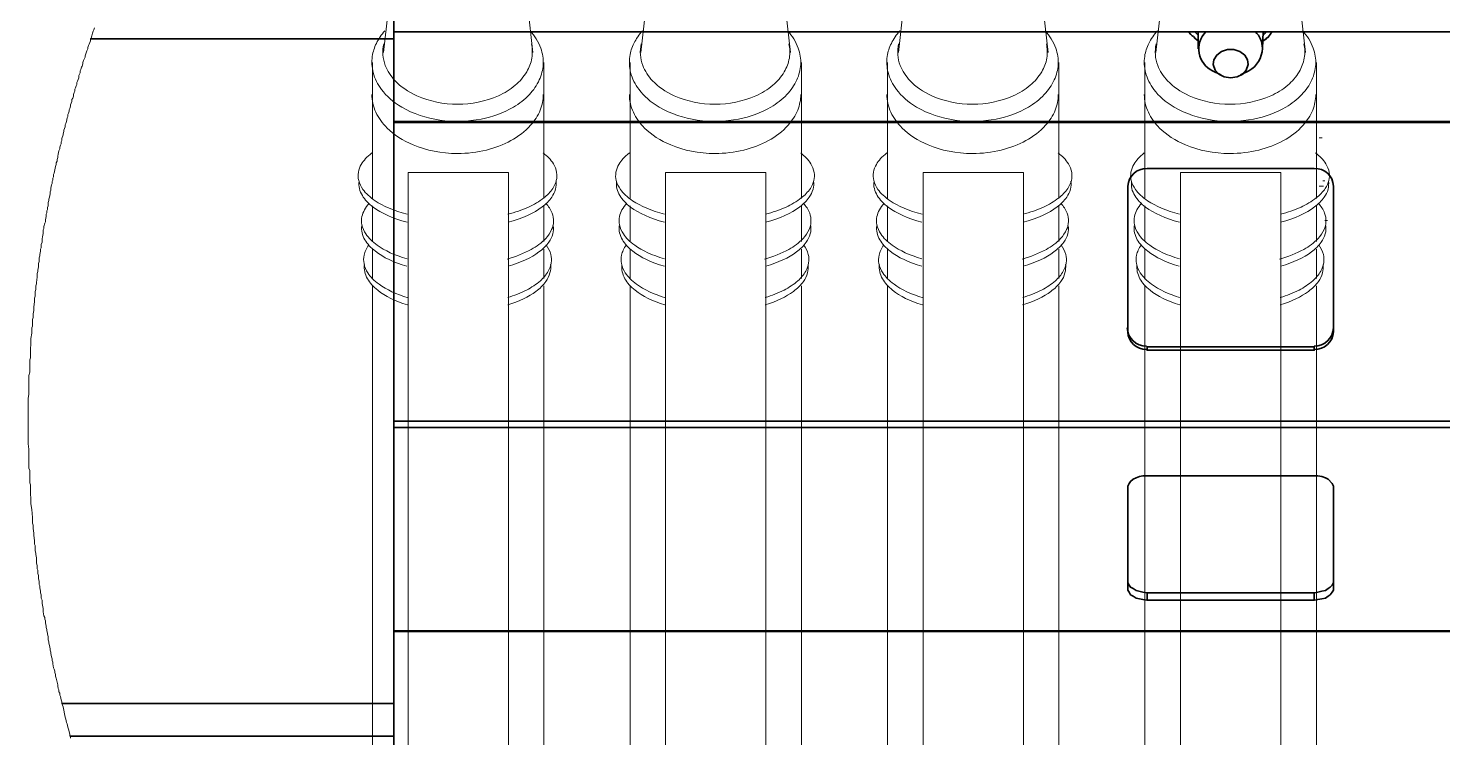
# Model space of a CAD drawing. Header units: feet. Extents: x -12372 to 90117, y -14865 to 4121.
# Drawn here: x 85.92 to 96.84, y 38.54 to 44.01 of the extents above; entities that cross this region are included whole.
import ezdxf

# ---------------------------------------------------------------- set-up
doc = ezdxf.new("R2010")
doc.units = ezdxf.units.FT
doc.header["$MEASUREMENT"] = 0
doc.layers.add('PDF_0', color=7, linetype='Continuous')
doc.layers.add('PDF_Fusibles', color=7, linetype='Continuous', true_color=0x636466)

msp = doc.modelspace()

# ---------------------------------------------------------------- linework, layer by layer
at = {"layer": 'PDF_0', "lineweight": 35}
for points in [[(98.824, 35.211), (99.52, 35.211, 0.408273), (99.673, 35.332), (99.673, 35.822), (100.664, 35.822), (100.664, 35.332, 0.408273), (100.817, 35.211), (101.507, 35.211, 0.408273), (101.66, 35.332), (101.66, 45.283), (88.741, 45.283), (88.741, 35.332, 0.408273), (88.889, 35.211), (89.584, 35.211, 0.408273), (89.737, 35.332), (89.737, 35.822), (90.728, 35.822), (90.728, 35.332, 0.408888), (90.876, 35.211), (91.572, 35.211, 0.40886), (91.724, 35.335)], [(95.124, 43.655), (95.061, 43.686, -0.518531), (95.008, 43.986)], [(95.451, 43.987), (95.445, 43.859, -0.269371), (95.34, 43.686), (95.277, 43.655)], [(95.844, 41.536, 0.414101), (95.994, 41.673), (95.994, 42.797, 0.414101), (95.846, 42.932), (94.555, 42.932, 0.413484), (94.407, 42.795), (94.407, 41.673, 0.413484), (94.551, 41.536)]]:
    msp.add_lwpolyline(points, format="xyb", dxfattribs=at)
at = {"layer": 'PDF_0', "lineweight": 18}
msp.add_lwpolyline([(86.248, 38.537), (86.248, 38.552), (86.243, 38.552), (86.243, 38.568), (86.232, 38.605), (86.227, 38.621), (86.222, 38.647), (86.216, 38.658), (86.211, 38.684), (86.206, 38.7), (86.19, 38.779), (86.179, 38.805), (86.179, 38.816), (86.174, 38.832), (86.169, 38.858), (86.164, 38.869), (86.164, 38.884), (86.158, 38.895), (86.158, 38.911), (86.153, 38.921), (86.148, 38.937), (86.148, 38.948), (86.137, 39), (86.132, 39.016), (86.132, 39.027), (86.127, 39.043), (86.127, 39.053), (86.121, 39.069), (86.116, 39.079), (86.111, 39.111), (86.111, 39.122), (86.106, 39.137), (86.106, 39.148), (86.1, 39.164), (86.095, 39.19), (86.095, 39.201), (86.09, 39.216), (86.09, 39.227), (86.085, 39.253), (86.079, 39.269), (86.079, 39.28), (86.074, 39.296), (86.074, 39.322), (86.069, 39.338), (86.069, 39.348), (86.063, 39.364), (86.063, 39.375), (86.058, 39.39), (86.058, 39.401), (86.053, 39.427), (86.053, 39.443), (86.048, 39.454), (86.048, 39.469), (86.042, 39.48), (86.037, 39.512), (86.037, 39.538), (86.032, 39.564), (86.027, 39.575), (86.027, 39.601), (86.021, 39.617), (86.021, 39.643), (86.016, 39.659), (86.016, 39.67), (86.011, 39.696), (86.011, 39.712), (86.005, 39.722), (86.005, 39.749), (86, 39.765), (86, 39.791), (85.995, 39.807), (85.995, 39.833), (85.99, 39.844), (85.99, 39.87), (85.984, 39.886), (85.984, 39.928), (85.979, 39.954), (85.979, 39.965), (85.974, 39.981), (85.974, 40.023), (85.969, 40.033), (85.969, 40.06), (85.963, 40.102), (85.963, 40.118), (85.958, 40.155), (85.958, 40.181), (85.953, 40.197), (85.953, 40.239), (85.948, 40.302), (85.942, 40.344), (85.942, 40.397), (85.937, 40.413), (85.937, 40.492), (85.932, 40.508), (85.932, 40.603), (85.926, 40.619), (85.926, 40.766), (85.921, 40.808), (85.921, 41.161), (85.926, 41.188), (85.926, 41.335), (85.932, 41.362), (85.932, 41.457), (85.937, 41.472), (85.937, 41.551), (85.942, 41.567), (85.942, 41.62), (85.948, 41.662), (85.948, 41.704), (85.953, 41.715), (85.953, 41.768), (85.958, 41.783), (85.958, 41.81), (85.963, 41.836), (85.963, 41.862), (85.969, 41.905), (85.969, 41.931), (85.974, 41.947), (85.974, 41.984), (85.979, 41.999), (85.979, 42.026), (85.984, 42.042), (85.984, 42.052), (85.99, 42.094), (85.99, 42.121), (85.995, 42.137), (85.995, 42.147), (86, 42.173), (86, 42.2), (86.005, 42.216), (86.005, 42.242), (86.011, 42.258), (86.011, 42.268), (86.016, 42.295), (86.016, 42.31), (86.021, 42.321), (86.021, 42.347), (86.027, 42.363), (86.027, 42.39), (86.032, 42.405), (86.037, 42.432), (86.037, 42.458), (86.042, 42.469), (86.042, 42.484), (86.048, 42.511), (86.053, 42.521), (86.053, 42.537), (86.058, 42.563), (86.058, 42.579), (86.063, 42.59), (86.063, 42.606), (86.069, 42.616), (86.069, 42.632), (86.074, 42.643), (86.074, 42.669), (86.079, 42.685), (86.079, 42.695), (86.085, 42.711), (86.09, 42.737), (86.09, 42.753), (86.095, 42.764), (86.095, 42.78), (86.1, 42.806), (86.106, 42.816), (86.106, 42.832), (86.111, 42.843), (86.111, 42.859), (86.116, 42.869), (86.116, 42.885), (86.121, 42.896), (86.132, 42.948), (86.137, 42.964), (86.137, 42.975), (86.143, 42.99), (86.143, 43.001), (86.148, 43.017), (86.148, 43.027), (86.153, 43.043), (86.158, 43.069), (86.164, 43.085), (86.164, 43.096), (86.169, 43.112), (86.174, 43.122), (86.174, 43.138), (86.179, 43.149), (86.179, 43.164), (86.19, 43.191), (86.19, 43.201), (86.195, 43.217), (86.195, 43.228), (86.206, 43.254), (86.206, 43.27), (86.211, 43.28), (86.216, 43.296), (86.222, 43.322), (86.227, 43.333), (86.227, 43.349), (86.232, 43.359), (86.237, 43.375), (86.237, 43.386), (86.243, 43.396), (86.248, 43.412), (86.248, 43.423), (86.258, 43.449), (86.258, 43.465), (86.264, 43.475), (86.269, 43.491), (86.269, 43.502), (86.274, 43.518), (86.28, 43.528), (86.28, 43.544), (86.285, 43.554), (86.29, 43.57), (86.295, 43.581), (86.295, 43.597), (86.301, 43.607), (86.311, 43.633), (86.311, 43.649), (86.322, 43.67), (86.322, 43.686), (86.327, 43.697), (86.332, 43.713), (86.338, 43.723), (86.343, 43.739), (86.343, 43.749), (86.348, 43.765), (86.353, 43.776), (86.359, 43.792), (86.359, 43.802), (86.364, 43.818), (86.374, 43.839), (86.38, 43.855), (86.38, 43.865), (86.385, 43.881), (86.39, 43.892), (86.401, 43.918), (86.401, 43.934), (86.406, 43.939), (86.411, 43.955), (86.417, 43.976), (86.422, 43.992), (86.427, 44.002), (86.432, 44.018)], dxfattribs=at)
at = {"layer": 'PDF_0', "color": 8, "lineweight": 35, "true_color": 0x7f7f7f}
for points in [[(86.401, 43.934), (88.741, 43.934)], [(94.95, 43.96), (94.929, 43.981), (94.929, 43.987)], [(95.472, 43.987), (95.467, 43.976), (95.451, 43.96)], [(86.179, 38.805), (88.741, 38.805)]]:
    msp.add_lwpolyline(points, dxfattribs=at)
at = {"layer": 'PDF_0', "lineweight": 35}
for points in [[(101.66, 43.987), (88.741, 43.987)], [(94.95, 43.918), (94.929, 43.934), (94.913, 43.95), (94.903, 43.955), (94.892, 43.966), (94.876, 43.987)], [(94.95, 43.855), (94.95, 43.987)], [(95.519, 43.987), (95.504, 43.966), (95.498, 43.955), (95.488, 43.944), (95.477, 43.939), (95.472, 43.929), (95.451, 43.918)], [(88.741, 43.296), (101.66, 43.296)], [(88.741, 43.286), (101.66, 43.286)], [(88.741, 40.982), (101.66, 40.982)], [(88.741, 40.935), (101.66, 40.935)], [(94.407, 39.754), (94.407, 39.738), (94.418, 39.717), (94.428, 39.701), (94.449, 39.691), (94.471, 39.675), (94.523, 39.664), (94.555, 39.659), (94.555, 39.601)], [(95.846, 39.601), (95.846, 39.659), (95.873, 39.664), (95.904, 39.67), (95.931, 39.675), (95.952, 39.691), (95.967, 39.701), (95.983, 39.717), (95.994, 39.738), (95.994, 39.754)], [(95.846, 39.659), (94.555, 39.659)], [(88.741, 39.364), (101.66, 39.364)], [(88.741, 39.359), (101.66, 39.359)], [(88.741, 38.552), (86.248, 38.552)]]:
    msp.add_lwpolyline(points, dxfattribs=at)
for points in [[(95.15, 43.639), (95.108, 43.66), (95.082, 43.691), (95.066, 43.734), (95.071, 43.771), (95.093, 43.807), (95.129, 43.834), (95.177, 43.85), (95.224, 43.85), (95.272, 43.834), (95.309, 43.807), (95.33, 43.771), (95.335, 43.734), (95.319, 43.691), (95.293, 43.66), (95.251, 43.639), (95.198, 43.633)], [(95.846, 41.557), (94.555, 41.557), (94.555, 41.53), (95.846, 41.53)], [(94.523, 40.561), (95.873, 40.561), (95.904, 40.555), (95.931, 40.545), (95.952, 40.534), (95.983, 40.503), (95.994, 40.481), (95.994, 39.68), (95.983, 39.664), (95.967, 39.643), (95.952, 39.633), (95.931, 39.617), (95.904, 39.612), (95.873, 39.607), (95.846, 39.601), (94.555, 39.601), (94.523, 39.607), (94.471, 39.617), (94.449, 39.633), (94.428, 39.643), (94.418, 39.664), (94.407, 39.68), (94.407, 40.481), (94.418, 40.503), (94.428, 40.518), (94.449, 40.534), (94.471, 40.545), (94.497, 40.555)]]:
    msp.add_lwpolyline(points, close=True, dxfattribs=at)
for centre, radius, start, end in [((95.264, 43.857), 0.182, 1.148, 45.6427), ((94.547, 41.707), 0.145, 181.8402, 271.7029), ((95.849, 41.707), 0.145, 268.2422, 358.2147)]:
    msp.add_arc(centre, radius, start, end, dxfattribs=at)
at = {"layer": 'PDF_Fusibles', "color": 7, "lineweight": 5}
for points in [[(88.741, 44.53), (88.662, 43.828)], [(89.737, 44.53), (89.816, 43.828)], [(90.728, 44.53), (90.649, 43.828)], [(91.724, 44.53), (91.803, 43.828)], [(92.715, 44.53), (92.636, 43.828)], [(93.712, 44.53), (93.791, 43.828)], [(94.702, 44.53), (94.623, 43.828)], [(95.699, 44.53), (95.778, 43.828)], [(89.901, 42.701), (89.901, 43.502), (89.901, 43.749)], [(91.888, 42.701), (91.888, 43.502), (91.888, 43.749)], [(93.875, 42.701), (93.875, 43.502), (93.875, 43.749)], [(95.862, 42.701), (95.862, 43.502), (95.862, 43.749)], [(88.578, 42.701), (88.578, 43.502)], [(90.565, 42.701), (90.565, 43.502)], [(92.552, 42.701), (92.552, 43.502)], [(94.539, 42.701), (94.539, 43.502)], [(88.578, 42.368), (88.578, 42.643)], [(89.901, 42.368), (89.901, 42.643)], [(90.565, 42.368), (90.565, 42.643)], [(91.888, 42.368), (91.888, 42.643)], [(92.552, 42.368), (92.552, 42.643)], [(93.875, 42.368), (93.875, 42.643)], [(94.539, 42.368), (94.539, 42.643)], [(95.862, 42.368), (95.862, 42.643)], [(88.578, 42.079), (88.578, 42.31)], [(89.901, 42.084), (89.901, 42.31)], [(90.565, 42.079), (90.565, 42.31)], [(91.888, 42.084), (91.888, 42.31)], [(92.552, 42.079), (92.552, 42.31)], [(93.875, 42.084), (93.875, 42.31)], [(94.539, 42.079), (94.539, 42.31)], [(95.862, 42.084), (95.862, 42.31)], [(88.578, 37.198), (88.578, 42.026)], [(89.901, 37.198), (89.901, 42.026)], [(90.565, 37.198), (90.565, 42.026)], [(91.888, 37.198), (91.888, 42.026)], [(92.552, 37.198), (92.552, 42.026)], [(93.875, 37.198), (93.875, 42.026)], [(94.539, 37.198), (94.539, 42.026)], [(95.862, 37.198), (95.862, 42.026)]]:
    msp.add_lwpolyline(points, dxfattribs=at)
for points in [[(88.578, 43.749), (88.578, 43.502)], [(90.565, 43.749), (90.565, 43.502)], [(92.552, 43.749), (92.552, 43.502)], [(94.539, 43.749), (94.539, 43.502)], [(89.627, 42.901), (89.627, 36.133), (88.852, 36.133), (88.852, 42.901)], [(91.614, 42.901), (91.614, 36.133), (90.839, 36.133), (90.839, 42.901)], [(93.601, 42.901), (93.601, 36.133), (92.826, 36.133), (92.826, 42.901)], [(95.588, 42.901), (95.588, 36.133), (94.813, 36.133), (94.813, 42.901)]]:
    msp.add_lwpolyline(points, close=True, dxfattribs=at)
at = {"layer": 'PDF_Fusibles', "lineweight": 0}
for points in [[(95.906, 43.17), (95.884, 43.17)], [(95.916, 42.795), (95.884, 42.795)], [(95.927, 42.837), (95.911, 42.837)], [(95.948, 42.532), (95.927, 42.532)]]:
    msp.add_lwpolyline(points, close=True, dxfattribs=at)
at = {"layer": 'PDF_Fusibles', "color": 7, "lineweight": 5}
for centre, radius, start, end in [((89.234, 44.22), 0.792, 246.5833, 293.4167), ((91.221, 44.22), 0.792, 246.5833, 293.4167), ((93.208, 44.22), 0.792, 246.5833, 293.4167), ((95.195, 44.22), 0.792, 246.5833, 293.4167), ((88.825, 42.132), 0.347, 136.2818, 136.4812), ((90.812, 42.132), 0.347, 136.2818, 136.4812), ((92.799, 42.132), 0.347, 136.2818, 136.4812), ((94.786, 42.132), 0.347, 136.2818, 136.4812)]:
    msp.add_arc(centre, radius, start, end, dxfattribs=at)
for points, knots in [([(88.803, 43.406), (88.737, 43.445), (88.685, 43.491), (88.617, 43.581), (88.595, 43.625), (88.572, 43.713), (88.57, 43.755), (88.581, 43.833), (88.592, 43.866), (88.624, 43.933), (88.647, 43.965), (88.673, 43.994)], [0, 0, 0, 0, 0.732987, 0.732987, 1.304935, 1.304935, 1.799919, 1.799919, 2.214549, 2.214549, 2.668762, 2.668762, 2.668762, 2.668762]), ([(89.794, 43.994), (89.83, 43.955), (89.858, 43.911), (89.891, 43.821), (89.897, 43.779), (89.893, 43.694), (89.882, 43.654), (89.846, 43.574), (89.82, 43.536), (89.752, 43.465), (89.71, 43.433), (89.665, 43.406)], [0, 0, 0, 0, 0.505225, 0.505225, 0.91975, 0.91975, 1.324899, 1.324899, 1.766892, 1.766892, 2.268613, 2.268613, 2.268613, 2.268613]), ([(90.79, 43.406), (90.724, 43.445), (90.672, 43.491), (90.605, 43.581), (90.582, 43.625), (90.559, 43.713), (90.557, 43.755), (90.568, 43.833), (90.579, 43.866), (90.612, 43.933), (90.634, 43.965), (90.661, 43.994)], [0, 0, 0, 0, 0.732987, 0.732987, 1.304935, 1.304935, 1.799919, 1.799919, 2.214549, 2.214549, 2.668762, 2.668762, 2.668762, 2.668762]), ([(91.782, 43.994), (91.817, 43.955), (91.845, 43.911), (91.878, 43.821), (91.884, 43.779), (91.88, 43.694), (91.87, 43.654), (91.833, 43.574), (91.807, 43.536), (91.739, 43.465), (91.697, 43.433), (91.652, 43.406)], [0, 0, 0, 0, 0.505225, 0.505225, 0.91975, 0.91975, 1.324899, 1.324899, 1.766892, 1.766892, 2.268613, 2.268613, 2.268613, 2.268613]), ([(92.777, 43.406), (92.711, 43.445), (92.659, 43.491), (92.592, 43.581), (92.569, 43.625), (92.546, 43.713), (92.544, 43.755), (92.555, 43.833), (92.566, 43.866), (92.599, 43.933), (92.621, 43.965), (92.648, 43.994)], [0, 0, 0, 0, 0.732987, 0.732987, 1.304935, 1.304935, 1.799919, 1.799919, 2.214549, 2.214549, 2.668762, 2.668762, 2.668762, 2.668762]), ([(93.769, 43.994), (93.804, 43.955), (93.833, 43.911), (93.865, 43.821), (93.871, 43.779), (93.867, 43.694), (93.857, 43.654), (93.82, 43.574), (93.794, 43.536), (93.726, 43.465), (93.684, 43.433), (93.639, 43.406)], [0, 0, 0, 0, 0.505225, 0.505225, 0.91975, 0.91975, 1.324899, 1.324899, 1.766892, 1.766892, 2.268613, 2.268613, 2.268613, 2.268613]), ([(94.764, 43.406), (94.698, 43.445), (94.646, 43.491), (94.579, 43.581), (94.556, 43.625), (94.533, 43.713), (94.531, 43.755), (94.542, 43.833), (94.553, 43.866), (94.586, 43.933), (94.609, 43.965), (94.635, 43.994)], [0, 0, 0, 0, 0.732987, 0.732987, 1.304935, 1.304935, 1.799919, 1.799919, 2.214549, 2.214549, 2.668762, 2.668762, 2.668762, 2.668762]), ([(95.756, 43.994), (95.791, 43.955), (95.82, 43.911), (95.852, 43.821), (95.859, 43.779), (95.854, 43.694), (95.844, 43.654), (95.808, 43.574), (95.781, 43.536), (95.713, 43.465), (95.672, 43.433), (95.627, 43.406)], [0, 0, 0, 0, 0.505225, 0.505225, 0.91975, 0.91975, 1.324899, 1.324899, 1.766892, 1.766892, 2.268613, 2.268613, 2.268613, 2.268613]), ([(88.919, 43.493), (88.851, 43.524), (88.795, 43.564), (88.719, 43.644), (88.693, 43.684), (88.666, 43.754), (88.66, 43.782), (88.655, 43.839), (88.658, 43.867), (88.664, 43.895)], [0, 0, 0, 0, 0.719415, 0.719415, 1.262465, 1.262465, 1.589683, 1.589683, 1.919941, 1.919941, 1.919941, 1.919941]), ([(89.804, 43.895), (89.812, 43.859), (89.813, 43.821), (89.801, 43.746), (89.787, 43.711), (89.745, 43.639), (89.714, 43.604), (89.64, 43.541), (89.596, 43.514), (89.549, 43.493)], [0, 0, 0, 0, 0.36168, 0.36168, 0.729848, 0.729848, 1.166533, 1.166533, 1.659306, 1.659306, 1.659306, 1.659306]), ([(90.906, 43.493), (90.838, 43.524), (90.782, 43.564), (90.706, 43.644), (90.68, 43.684), (90.653, 43.754), (90.647, 43.782), (90.643, 43.839), (90.645, 43.867), (90.651, 43.895)], [0, 0, 0, 0, 0.719415, 0.719415, 1.262465, 1.262465, 1.589683, 1.589683, 1.919941, 1.919941, 1.919941, 1.919941]), ([(91.791, 43.895), (91.799, 43.859), (91.801, 43.821), (91.788, 43.746), (91.774, 43.711), (91.732, 43.639), (91.701, 43.604), (91.627, 43.541), (91.583, 43.514), (91.536, 43.493)], [0, 0, 0, 0, 0.36168, 0.36168, 0.729848, 0.729848, 1.166533, 1.166533, 1.659306, 1.659306, 1.659306, 1.659306]), ([(92.893, 43.493), (92.825, 43.524), (92.769, 43.564), (92.694, 43.644), (92.667, 43.684), (92.64, 43.754), (92.634, 43.782), (92.63, 43.839), (92.632, 43.867), (92.638, 43.895)], [0, 0, 0, 0, 0.719415, 0.719415, 1.262465, 1.262465, 1.589683, 1.589683, 1.919941, 1.919941, 1.919941, 1.919941]), ([(93.778, 43.895), (93.786, 43.859), (93.788, 43.821), (93.775, 43.746), (93.761, 43.711), (93.719, 43.639), (93.688, 43.604), (93.614, 43.541), (93.57, 43.514), (93.523, 43.493)], [0, 0, 0, 0, 0.36168, 0.36168, 0.729848, 0.729848, 1.166533, 1.166533, 1.659306, 1.659306, 1.659306, 1.659306]), ([(94.881, 43.493), (94.812, 43.524), (94.756, 43.564), (94.681, 43.644), (94.654, 43.684), (94.627, 43.754), (94.621, 43.782), (94.617, 43.839), (94.619, 43.867), (94.625, 43.895)], [0, 0, 0, 0, 0.719415, 0.719415, 1.262465, 1.262465, 1.589683, 1.589683, 1.919941, 1.919941, 1.919941, 1.919941]), ([(95.765, 43.895), (95.774, 43.859), (95.775, 43.821), (95.762, 43.746), (95.748, 43.711), (95.706, 43.639), (95.675, 43.604), (95.602, 43.541), (95.557, 43.514), (95.51, 43.493)], [0, 0, 0, 0, 0.36168, 0.36168, 0.729848, 0.729848, 1.166533, 1.166533, 1.659306, 1.659306, 1.659306, 1.659306]), ([(89.234, 43.048), (89.109, 43.048), (88.992, 43.072), (88.812, 43.147), (88.743, 43.192), (88.655, 43.28), (88.624, 43.321), (88.593, 43.388), (88.586, 43.41), (88.575, 43.457), (88.572, 43.48), (88.572, 43.504)], [0, 0, 0, 0, 1.204995, 1.204995, 2.167797, 2.167797, 2.812975, 2.812975, 3.120867, 3.120867, 3.42938, 3.42938, 3.42938, 3.42938]), ([(89.895, 43.504), (89.895, 43.463), (89.887, 43.422), (89.855, 43.34), (89.829, 43.301), (89.755, 43.218), (89.702, 43.179), (89.587, 43.115), (89.522, 43.091), (89.384, 43.057), (89.309, 43.048), (89.234, 43.048)], [0, 0, 0, 0, 0.399054, 0.399054, 0.849128, 0.849128, 1.466091, 1.466091, 2.114536, 2.114536, 2.826118, 2.826118, 2.826118, 2.826118]), ([(91.221, 43.048), (91.096, 43.048), (90.979, 43.072), (90.799, 43.147), (90.73, 43.192), (90.642, 43.28), (90.612, 43.321), (90.581, 43.388), (90.573, 43.41), (90.562, 43.457), (90.56, 43.48), (90.56, 43.504)], [0, 0, 0, 0, 1.204995, 1.204995, 2.167797, 2.167797, 2.812975, 2.812975, 3.120867, 3.120867, 3.42938, 3.42938, 3.42938, 3.42938]), ([(91.883, 43.504), (91.883, 43.463), (91.874, 43.422), (91.842, 43.34), (91.816, 43.301), (91.742, 43.218), (91.69, 43.179), (91.574, 43.115), (91.509, 43.091), (91.371, 43.057), (91.296, 43.048), (91.221, 43.048)], [0, 0, 0, 0, 0.399054, 0.399054, 0.849128, 0.849128, 1.466091, 1.466091, 2.114536, 2.114536, 2.826118, 2.826118, 2.826118, 2.826118]), ([(93.208, 43.048), (93.083, 43.048), (92.966, 43.072), (92.786, 43.147), (92.717, 43.192), (92.629, 43.28), (92.599, 43.321), (92.568, 43.388), (92.56, 43.41), (92.549, 43.457), (92.547, 43.48), (92.547, 43.504)], [0, 0, 0, 0, 1.204995, 1.204995, 2.167797, 2.167797, 2.812975, 2.812975, 3.120867, 3.120867, 3.42938, 3.42938, 3.42938, 3.42938]), ([(93.87, 43.504), (93.87, 43.463), (93.862, 43.422), (93.829, 43.34), (93.803, 43.301), (93.729, 43.218), (93.677, 43.179), (93.561, 43.115), (93.496, 43.091), (93.358, 43.057), (93.283, 43.048), (93.208, 43.048)], [0, 0, 0, 0, 0.399054, 0.399054, 0.849128, 0.849128, 1.466091, 1.466091, 2.114536, 2.114536, 2.826118, 2.826118, 2.826118, 2.826118]), ([(95.195, 43.048), (95.07, 43.048), (94.953, 43.072), (94.773, 43.147), (94.705, 43.192), (94.616, 43.28), (94.586, 43.321), (94.555, 43.388), (94.547, 43.41), (94.536, 43.457), (94.534, 43.48), (94.534, 43.504)], [0, 0, 0, 0, 1.204995, 1.204995, 2.167797, 2.167797, 2.812975, 2.812975, 3.120867, 3.120867, 3.42938, 3.42938, 3.42938, 3.42938]), ([(95.857, 43.504), (95.857, 43.463), (95.849, 43.422), (95.816, 43.34), (95.79, 43.301), (95.717, 43.218), (95.664, 43.179), (95.548, 43.115), (95.483, 43.091), (95.345, 43.057), (95.27, 43.048), (95.195, 43.048)], [0, 0, 0, 0, 0.399054, 0.399054, 0.849128, 0.849128, 1.466091, 1.466091, 2.114536, 2.114536, 2.826118, 2.826118, 2.826118, 2.826118]), ([(89.665, 43.406), (89.589, 43.361), (89.503, 43.331), (89.312, 43.293), (89.202, 43.291), (88.994, 43.321), (88.892, 43.354), (88.803, 43.406)], [0, 0, 0, 0, 0.852832, 0.852832, 1.87491, 1.87491, 2.871186, 2.871186, 2.871186, 2.871186]), ([(91.652, 43.406), (91.576, 43.361), (91.49, 43.331), (91.299, 43.293), (91.189, 43.291), (90.981, 43.321), (90.879, 43.354), (90.79, 43.406)], [0, 0, 0, 0, 0.852832, 0.852832, 1.87491, 1.87491, 2.871186, 2.871186, 2.871186, 2.871186]), ([(93.639, 43.406), (93.563, 43.361), (93.478, 43.331), (93.286, 43.293), (93.176, 43.291), (92.968, 43.321), (92.866, 43.354), (92.777, 43.406)], [0, 0, 0, 0, 0.852832, 0.852832, 1.87491, 1.87491, 2.871186, 2.871186, 2.871186, 2.871186]), ([(95.627, 43.406), (95.55, 43.361), (95.465, 43.331), (95.273, 43.293), (95.163, 43.291), (94.955, 43.321), (94.853, 43.354), (94.764, 43.406)], [0, 0, 0, 0, 0.852832, 0.852832, 1.87491, 1.87491, 2.871186, 2.871186, 2.871186, 2.871186]), ([(88.845, 42.58), (88.743, 42.607), (88.66, 42.642), (88.557, 42.711), (88.526, 42.74), (88.489, 42.792), (88.477, 42.816), (88.466, 42.861), (88.466, 42.882), (88.473, 42.925), (88.48, 42.945), (88.509, 42.994), (88.535, 43.023), (88.573, 43.052)], [0, 0, 0, 0, 1.010764, 1.010764, 1.66993, 1.66993, 2.12208, 2.12208, 2.490971, 2.490971, 2.874829, 2.874829, 3.475474, 3.475474, 3.475474, 3.475474]), ([(89.895, 43.052), (89.925, 43.029), (89.954, 43.001), (89.986, 42.948), (89.995, 42.926), (90.002, 42.882), (90.001, 42.861), (89.991, 42.819), (89.982, 42.798), (89.951, 42.751), (89.926, 42.726), (89.864, 42.677), (89.823, 42.654), (89.731, 42.612), (89.677, 42.594), (89.623, 42.58)], [0, 0, 0, 0, 0.367414, 0.367414, 0.600336, 0.600336, 0.800564, 0.800564, 1.020697, 1.020697, 1.346724, 1.346724, 1.780425, 1.780425, 2.313499, 2.313499, 2.313499, 2.313499]), ([(90.832, 42.58), (90.73, 42.607), (90.647, 42.642), (90.545, 42.711), (90.513, 42.74), (90.476, 42.792), (90.464, 42.816), (90.453, 42.861), (90.453, 42.882), (90.46, 42.925), (90.468, 42.945), (90.496, 42.994), (90.522, 43.023), (90.56, 43.052)], [0, 0, 0, 0, 1.010764, 1.010764, 1.66993, 1.66993, 2.12208, 2.12208, 2.490971, 2.490971, 2.874829, 2.874829, 3.475474, 3.475474, 3.475474, 3.475474]), ([(91.882, 43.052), (91.912, 43.029), (91.941, 43.001), (91.973, 42.948), (91.982, 42.926), (91.989, 42.882), (91.989, 42.861), (91.979, 42.819), (91.969, 42.798), (91.938, 42.751), (91.913, 42.726), (91.851, 42.677), (91.81, 42.654), (91.718, 42.612), (91.664, 42.594), (91.61, 42.58)], [0, 0, 0, 0, 0.367414, 0.367414, 0.600336, 0.600336, 0.800564, 0.800564, 1.020697, 1.020697, 1.346724, 1.346724, 1.780425, 1.780425, 2.313499, 2.313499, 2.313499, 2.313499]), ([(92.819, 42.58), (92.717, 42.607), (92.634, 42.642), (92.532, 42.711), (92.5, 42.74), (92.463, 42.792), (92.451, 42.816), (92.441, 42.861), (92.44, 42.882), (92.447, 42.925), (92.455, 42.945), (92.483, 42.994), (92.509, 43.023), (92.547, 43.052)], [0, 0, 0, 0, 1.010764, 1.010764, 1.66993, 1.66993, 2.12208, 2.12208, 2.490971, 2.490971, 2.874829, 2.874829, 3.475474, 3.475474, 3.475474, 3.475474]), ([(93.869, 43.052), (93.899, 43.029), (93.928, 43.001), (93.96, 42.948), (93.969, 42.926), (93.977, 42.882), (93.976, 42.861), (93.966, 42.819), (93.956, 42.798), (93.925, 42.751), (93.9, 42.726), (93.838, 42.677), (93.797, 42.654), (93.706, 42.612), (93.651, 42.594), (93.598, 42.58)], [0, 0, 0, 0, 0.367414, 0.367414, 0.600336, 0.600336, 0.800564, 0.800564, 1.020697, 1.020697, 1.346724, 1.346724, 1.780425, 1.780425, 2.313499, 2.313499, 2.313499, 2.313499]), ([(94.806, 42.58), (94.704, 42.607), (94.621, 42.642), (94.519, 42.711), (94.487, 42.74), (94.45, 42.792), (94.439, 42.816), (94.428, 42.861), (94.427, 42.882), (94.434, 42.925), (94.442, 42.945), (94.47, 42.994), (94.496, 43.023), (94.534, 43.052)], [0, 0, 0, 0, 1.010764, 1.010764, 1.66993, 1.66993, 2.12208, 2.12208, 2.490971, 2.490971, 2.874829, 2.874829, 3.475474, 3.475474, 3.475474, 3.475474]), ([(95.856, 43.052), (95.886, 43.029), (95.915, 43.001), (95.947, 42.948), (95.957, 42.926), (95.964, 42.882), (95.963, 42.861), (95.953, 42.819), (95.943, 42.798), (95.912, 42.751), (95.887, 42.726), (95.825, 42.677), (95.784, 42.654), (95.693, 42.612), (95.639, 42.594), (95.585, 42.58)], [0, 0, 0, 0, 0.367414, 0.367414, 0.600336, 0.600336, 0.800564, 0.800564, 1.020697, 1.020697, 1.346724, 1.346724, 1.780425, 1.780425, 2.313499, 2.313499, 2.313499, 2.313499]), ([(88.844, 42.517), (88.735, 42.547), (88.646, 42.587), (88.546, 42.662), (88.518, 42.692), (88.489, 42.74), (88.481, 42.759), (88.472, 42.796), (88.471, 42.815), (88.474, 42.834)], [0, 0, 0, 0, 1.085971, 1.085971, 1.719077, 1.719077, 2.063995, 2.063995, 2.396051, 2.396051, 2.396051, 2.396051]), ([(89.994, 42.834), (89.997, 42.813), (89.995, 42.793), (89.984, 42.75), (89.974, 42.73), (89.941, 42.682), (89.915, 42.657), (89.823, 42.588), (89.734, 42.547), (89.624, 42.517)], [0, 0, 0, 0, 0.200268, 0.200268, 0.422762, 0.422762, 0.756931, 0.756931, 1.520725, 1.520725, 1.520725, 1.520725]), ([(90.831, 42.517), (90.722, 42.547), (90.633, 42.587), (90.533, 42.662), (90.505, 42.692), (90.476, 42.74), (90.468, 42.759), (90.459, 42.796), (90.458, 42.815), (90.461, 42.834)], [0, 0, 0, 0, 1.085971, 1.085971, 1.719077, 1.719077, 2.063995, 2.063995, 2.396051, 2.396051, 2.396051, 2.396051]), ([(91.981, 42.834), (91.984, 42.813), (91.983, 42.793), (91.971, 42.75), (91.961, 42.73), (91.928, 42.682), (91.902, 42.657), (91.811, 42.588), (91.721, 42.547), (91.611, 42.517)], [0, 0, 0, 0, 0.200268, 0.200268, 0.422762, 0.422762, 0.756931, 0.756931, 1.520725, 1.520725, 1.520725, 1.520725]), ([(92.818, 42.517), (92.709, 42.547), (92.62, 42.587), (92.52, 42.662), (92.492, 42.692), (92.463, 42.74), (92.455, 42.759), (92.446, 42.796), (92.445, 42.815), (92.448, 42.834)], [0, 0, 0, 0, 1.085971, 1.085971, 1.719077, 1.719077, 2.063995, 2.063995, 2.396051, 2.396051, 2.396051, 2.396051]), ([(93.968, 42.834), (93.971, 42.813), (93.97, 42.793), (93.959, 42.75), (93.948, 42.73), (93.915, 42.682), (93.889, 42.657), (93.798, 42.588), (93.708, 42.547), (93.598, 42.517)], [0, 0, 0, 0, 0.200268, 0.200268, 0.422762, 0.422762, 0.756931, 0.756931, 1.520725, 1.520725, 1.520725, 1.520725]), ([(94.805, 42.517), (94.696, 42.547), (94.608, 42.587), (94.507, 42.662), (94.479, 42.692), (94.45, 42.74), (94.442, 42.759), (94.433, 42.796), (94.433, 42.815), (94.435, 42.834)], [0, 0, 0, 0, 1.085971, 1.085971, 1.719077, 1.719077, 2.063995, 2.063995, 2.396051, 2.396051, 2.396051, 2.396051]), ([(95.956, 42.834), (95.958, 42.813), (95.957, 42.793), (95.946, 42.75), (95.935, 42.73), (95.902, 42.682), (95.876, 42.657), (95.785, 42.588), (95.695, 42.547), (95.585, 42.517)], [0, 0, 0, 0, 0.200268, 0.200268, 0.422762, 0.422762, 0.756931, 0.756931, 1.520725, 1.520725, 1.520725, 1.520725]), ([(88.844, 42.236), (88.749, 42.263), (88.672, 42.299), (88.576, 42.367), (88.547, 42.396), (88.512, 42.449), (88.501, 42.472), (88.492, 42.519), (88.492, 42.54), (88.5, 42.58), (88.507, 42.597), (88.525, 42.632), (88.538, 42.648), (88.552, 42.664)], [0, 0, 0, 0, 0.948429, 0.948429, 1.573522, 1.573522, 2.011987, 2.011987, 2.381966, 2.381966, 2.696021, 2.696021, 3.050682, 3.050682, 3.050682, 3.050682]), ([(89.916, 42.664), (89.936, 42.641), (89.953, 42.616), (89.972, 42.567), (89.975, 42.545), (89.974, 42.501), (89.968, 42.48), (89.949, 42.436), (89.933, 42.413), (89.883, 42.359), (89.843, 42.331), (89.746, 42.276), (89.681, 42.252), (89.617, 42.234)], [0, 0, 0, 0, 0.291253, 0.291253, 0.506562, 0.506562, 0.713643, 0.713643, 0.978928, 0.978928, 1.420023, 1.420023, 2.054475, 2.054475, 2.054475, 2.054475]), ([(90.831, 42.236), (90.736, 42.263), (90.659, 42.299), (90.563, 42.367), (90.534, 42.396), (90.499, 42.449), (90.489, 42.472), (90.479, 42.519), (90.479, 42.54), (90.487, 42.58), (90.494, 42.597), (90.513, 42.632), (90.525, 42.648), (90.539, 42.664)], [0, 0, 0, 0, 0.948429, 0.948429, 1.573522, 1.573522, 2.011987, 2.011987, 2.381966, 2.381966, 2.696021, 2.696021, 3.050682, 3.050682, 3.050682, 3.050682]), ([(91.903, 42.664), (91.923, 42.641), (91.941, 42.616), (91.959, 42.567), (91.962, 42.545), (91.961, 42.501), (91.955, 42.48), (91.936, 42.436), (91.92, 42.413), (91.87, 42.359), (91.831, 42.331), (91.733, 42.276), (91.668, 42.252), (91.604, 42.234)], [0, 0, 0, 0, 0.291253, 0.291253, 0.506562, 0.506562, 0.713643, 0.713643, 0.978928, 0.978928, 1.420023, 1.420023, 2.054475, 2.054475, 2.054475, 2.054475]), ([(92.818, 42.236), (92.724, 42.263), (92.646, 42.299), (92.551, 42.367), (92.521, 42.396), (92.486, 42.449), (92.476, 42.472), (92.466, 42.519), (92.466, 42.54), (92.474, 42.58), (92.481, 42.597), (92.5, 42.632), (92.512, 42.648), (92.526, 42.664)], [0, 0, 0, 0, 0.948429, 0.948429, 1.573522, 1.573522, 2.011987, 2.011987, 2.381966, 2.381966, 2.696021, 2.696021, 3.050682, 3.050682, 3.050682, 3.050682]), ([(93.89, 42.664), (93.91, 42.641), (93.928, 42.616), (93.946, 42.567), (93.95, 42.545), (93.948, 42.501), (93.943, 42.48), (93.923, 42.436), (93.907, 42.413), (93.857, 42.359), (93.818, 42.331), (93.72, 42.276), (93.655, 42.252), (93.591, 42.234)], [0, 0, 0, 0, 0.291253, 0.291253, 0.506562, 0.506562, 0.713643, 0.713643, 0.978928, 0.978928, 1.420023, 1.420023, 2.054475, 2.054475, 2.054475, 2.054475]), ([(94.805, 42.236), (94.711, 42.263), (94.633, 42.299), (94.538, 42.367), (94.508, 42.396), (94.474, 42.449), (94.463, 42.472), (94.454, 42.519), (94.454, 42.54), (94.462, 42.58), (94.468, 42.597), (94.487, 42.632), (94.499, 42.648), (94.513, 42.664)], [0, 0, 0, 0, 0.948429, 0.948429, 1.573522, 1.573522, 2.011987, 2.011987, 2.381966, 2.381966, 2.696021, 2.696021, 3.050682, 3.050682, 3.050682, 3.050682]), ([(95.877, 42.664), (95.898, 42.641), (95.915, 42.616), (95.933, 42.567), (95.937, 42.545), (95.935, 42.501), (95.93, 42.48), (95.91, 42.436), (95.894, 42.413), (95.844, 42.359), (95.805, 42.331), (95.707, 42.276), (95.642, 42.252), (95.578, 42.234)], [0, 0, 0, 0, 0.291253, 0.291253, 0.506562, 0.506562, 0.713643, 0.713643, 0.978928, 0.978928, 1.420023, 1.420023, 2.054475, 2.054475, 2.054475, 2.054475]), ([(88.843, 42.178), (88.741, 42.207), (88.659, 42.247), (88.564, 42.321), (88.537, 42.351), (88.509, 42.399), (88.501, 42.417), (88.493, 42.454), (88.492, 42.473), (88.495, 42.491)], [0, 0, 0, 0, 1.014331, 1.014331, 1.624587, 1.624587, 1.953432, 1.953432, 2.271203, 2.271203, 2.271203, 2.271203]), ([(89.973, 42.491), (89.976, 42.47), (89.974, 42.449), (89.963, 42.405), (89.952, 42.384), (89.918, 42.335), (89.891, 42.31), (89.803, 42.244), (89.723, 42.206), (89.625, 42.178)], [0, 0, 0, 0, 0.205621, 0.205621, 0.434876, 0.434876, 0.778358, 0.778358, 1.482022, 1.482022, 1.482022, 1.482022]), ([(90.83, 42.178), (90.729, 42.207), (90.646, 42.247), (90.551, 42.321), (90.524, 42.351), (90.496, 42.399), (90.489, 42.417), (90.48, 42.454), (90.479, 42.473), (90.482, 42.491)], [0, 0, 0, 0, 1.014331, 1.014331, 1.624587, 1.624587, 1.953432, 1.953432, 2.271203, 2.271203, 2.271203, 2.271203]), ([(91.96, 42.491), (91.963, 42.47), (91.961, 42.449), (91.95, 42.405), (91.939, 42.384), (91.905, 42.335), (91.878, 42.31), (91.79, 42.244), (91.71, 42.206), (91.612, 42.178)], [0, 0, 0, 0, 0.205621, 0.205621, 0.434876, 0.434876, 0.778358, 0.778358, 1.482022, 1.482022, 1.482022, 1.482022]), ([(92.817, 42.178), (92.716, 42.207), (92.633, 42.247), (92.538, 42.321), (92.511, 42.351), (92.483, 42.399), (92.476, 42.417), (92.467, 42.454), (92.467, 42.473), (92.469, 42.491)], [0, 0, 0, 0, 1.014331, 1.014331, 1.624587, 1.624587, 1.953432, 1.953432, 2.271203, 2.271203, 2.271203, 2.271203]), ([(93.947, 42.491), (93.95, 42.47), (93.949, 42.449), (93.937, 42.405), (93.926, 42.384), (93.892, 42.335), (93.865, 42.31), (93.777, 42.244), (93.697, 42.206), (93.599, 42.178)], [0, 0, 0, 0, 0.205621, 0.205621, 0.434876, 0.434876, 0.778358, 0.778358, 1.482022, 1.482022, 1.482022, 1.482022]), ([(94.804, 42.178), (94.703, 42.207), (94.62, 42.247), (94.525, 42.321), (94.498, 42.351), (94.47, 42.399), (94.463, 42.417), (94.455, 42.454), (94.454, 42.473), (94.456, 42.491)], [0, 0, 0, 0, 1.014331, 1.014331, 1.624587, 1.624587, 1.953432, 1.953432, 2.271203, 2.271203, 2.271203, 2.271203]), ([(95.935, 42.491), (95.937, 42.47), (95.936, 42.449), (95.924, 42.405), (95.913, 42.384), (95.879, 42.335), (95.852, 42.31), (95.764, 42.244), (95.684, 42.206), (95.587, 42.178)], [0, 0, 0, 0, 0.205621, 0.205621, 0.434876, 0.434876, 0.778358, 0.778358, 1.482022, 1.482022, 1.482022, 1.482022]), ([(88.853, 41.935), (88.761, 41.962), (88.685, 41.998), (88.59, 42.067), (88.561, 42.096), (88.527, 42.149), (88.517, 42.173), (88.508, 42.22), (88.508, 42.242), (88.516, 42.277), (88.52, 42.29), (88.532, 42.316), (88.54, 42.329), (88.548, 42.341)], [0, 0, 0, 0, 0.929669, 0.929669, 1.544917, 1.544917, 1.981285, 1.981285, 2.357392, 2.357392, 2.585292, 2.585292, 2.833093, 2.833093, 2.833093, 2.833093]), ([(89.918, 42.343), (89.934, 42.32), (89.947, 42.296), (89.959, 42.247), (89.96, 42.225), (89.953, 42.181), (89.945, 42.159), (89.918, 42.112), (89.897, 42.087), (89.841, 42.038), (89.804, 42.014), (89.721, 41.971), (89.671, 41.952), (89.622, 41.937)], [0, 0, 0, 0, 0.264664, 0.264664, 0.480914, 0.480914, 0.701209, 0.701209, 1.006826, 1.006826, 1.413575, 1.413575, 1.907192, 1.907192, 1.907192, 1.907192]), ([(90.84, 41.935), (90.748, 41.962), (90.672, 41.998), (90.577, 42.067), (90.549, 42.096), (90.514, 42.149), (90.504, 42.173), (90.495, 42.22), (90.495, 42.242), (90.503, 42.277), (90.507, 42.29), (90.519, 42.316), (90.527, 42.329), (90.535, 42.341)], [0, 0, 0, 0, 0.929669, 0.929669, 1.544917, 1.544917, 1.981285, 1.981285, 2.357392, 2.357392, 2.585292, 2.585292, 2.833093, 2.833093, 2.833093, 2.833093]), ([(91.905, 42.343), (91.922, 42.32), (91.934, 42.296), (91.946, 42.247), (91.947, 42.225), (91.94, 42.181), (91.932, 42.159), (91.905, 42.112), (91.884, 42.087), (91.829, 42.038), (91.792, 42.014), (91.708, 41.971), (91.659, 41.952), (91.609, 41.937)], [0, 0, 0, 0, 0.264664, 0.264664, 0.480914, 0.480914, 0.701209, 0.701209, 1.006826, 1.006826, 1.413575, 1.413575, 1.907192, 1.907192, 1.907192, 1.907192]), ([(92.828, 41.935), (92.735, 41.962), (92.659, 41.998), (92.565, 42.067), (92.536, 42.096), (92.502, 42.149), (92.491, 42.173), (92.482, 42.22), (92.482, 42.242), (92.49, 42.277), (92.494, 42.29), (92.506, 42.316), (92.514, 42.329), (92.523, 42.341)], [0, 0, 0, 0, 0.929669, 0.929669, 1.544917, 1.544917, 1.981285, 1.981285, 2.357392, 2.357392, 2.585292, 2.585292, 2.833093, 2.833093, 2.833093, 2.833093]), ([(93.892, 42.343), (93.909, 42.32), (93.921, 42.296), (93.933, 42.247), (93.934, 42.225), (93.927, 42.181), (93.919, 42.159), (93.893, 42.112), (93.871, 42.087), (93.816, 42.038), (93.779, 42.014), (93.695, 41.971), (93.646, 41.952), (93.596, 41.937)], [0, 0, 0, 0, 0.264664, 0.264664, 0.480914, 0.480914, 0.701209, 0.701209, 1.006826, 1.006826, 1.413575, 1.413575, 1.907192, 1.907192, 1.907192, 1.907192]), ([(94.815, 41.935), (94.722, 41.962), (94.646, 41.998), (94.552, 42.067), (94.523, 42.096), (94.489, 42.149), (94.478, 42.173), (94.469, 42.22), (94.47, 42.242), (94.477, 42.277), (94.482, 42.29), (94.493, 42.316), (94.501, 42.329), (94.51, 42.341)], [0, 0, 0, 0, 0.929669, 0.929669, 1.544917, 1.544917, 1.981285, 1.981285, 2.357392, 2.357392, 2.585292, 2.585292, 2.833093, 2.833093, 2.833093, 2.833093]), ([(95.88, 42.343), (95.896, 42.32), (95.909, 42.296), (95.921, 42.247), (95.922, 42.225), (95.915, 42.181), (95.906, 42.159), (95.88, 42.112), (95.858, 42.087), (95.803, 42.038), (95.766, 42.014), (95.682, 41.971), (95.633, 41.952), (95.583, 41.937)], [0, 0, 0, 0, 0.264664, 0.264664, 0.480914, 0.480914, 0.701209, 0.701209, 1.006826, 1.006826, 1.413575, 1.413575, 1.907192, 1.907192, 1.907192, 1.907192]), ([(88.847, 41.88), (88.752, 41.909), (88.674, 41.948), (88.583, 42.02), (88.556, 42.05), (88.529, 42.099), (88.522, 42.117), (88.514, 42.154), (88.513, 42.173), (88.516, 42.192)], [0, 0, 0, 0, 0.956911, 0.956911, 1.551696, 1.551696, 1.874211, 1.874211, 2.186941, 2.186941, 2.186941, 2.186941]), ([(89.952, 42.192), (89.955, 42.17), (89.953, 42.148), (89.941, 42.103), (89.93, 42.081), (89.895, 42.031), (89.868, 42.006), (89.784, 41.943), (89.71, 41.907), (89.621, 41.88)], [0, 0, 0, 0, 0.211555, 0.211555, 0.446697, 0.446697, 0.796198, 0.796198, 1.455936, 1.455936, 1.455936, 1.455936]), ([(90.834, 41.88), (90.739, 41.909), (90.661, 41.948), (90.57, 42.02), (90.543, 42.05), (90.516, 42.099), (90.509, 42.117), (90.501, 42.154), (90.501, 42.173), (90.503, 42.192)], [0, 0, 0, 0, 0.956911, 0.956911, 1.551696, 1.551696, 1.874211, 1.874211, 2.186941, 2.186941, 2.186941, 2.186941]), ([(91.939, 42.192), (91.942, 42.17), (91.94, 42.148), (91.928, 42.103), (91.917, 42.081), (91.883, 42.031), (91.855, 42.006), (91.771, 41.943), (91.697, 41.907), (91.608, 41.88)], [0, 0, 0, 0, 0.211555, 0.211555, 0.446697, 0.446697, 0.796198, 0.796198, 1.455936, 1.455936, 1.455936, 1.455936]), ([(92.821, 41.88), (92.726, 41.909), (92.648, 41.948), (92.557, 42.02), (92.531, 42.05), (92.504, 42.099), (92.496, 42.117), (92.488, 42.154), (92.488, 42.173), (92.49, 42.192)], [0, 0, 0, 0, 0.956911, 0.956911, 1.551696, 1.551696, 1.874211, 1.874211, 2.186941, 2.186941, 2.186941, 2.186941]), ([(93.926, 42.192), (93.929, 42.17), (93.927, 42.148), (93.916, 42.103), (93.904, 42.081), (93.87, 42.031), (93.842, 42.006), (93.758, 41.943), (93.684, 41.907), (93.595, 41.88)], [0, 0, 0, 0, 0.211555, 0.211555, 0.446697, 0.446697, 0.796198, 0.796198, 1.455936, 1.455936, 1.455936, 1.455936]), ([(94.808, 41.88), (94.713, 41.909), (94.635, 41.948), (94.544, 42.02), (94.518, 42.05), (94.491, 42.099), (94.484, 42.117), (94.476, 42.154), (94.475, 42.173), (94.477, 42.192)], [0, 0, 0, 0, 0.956911, 0.956911, 1.551696, 1.551696, 1.874211, 1.874211, 2.186941, 2.186941, 2.186941, 2.186941]), ([(95.913, 42.192), (95.916, 42.17), (95.915, 42.148), (95.903, 42.103), (95.892, 42.081), (95.857, 42.031), (95.829, 42.006), (95.745, 41.943), (95.671, 41.907), (95.582, 41.88)], [0, 0, 0, 0, 0.211555, 0.211555, 0.446697, 0.446697, 0.796198, 0.796198, 1.455936, 1.455936, 1.455936, 1.455936])]:
    msp.add_open_spline(points, degree=3, knots=knots, dxfattribs=at)

doc.saveas('drawing.dxf')
